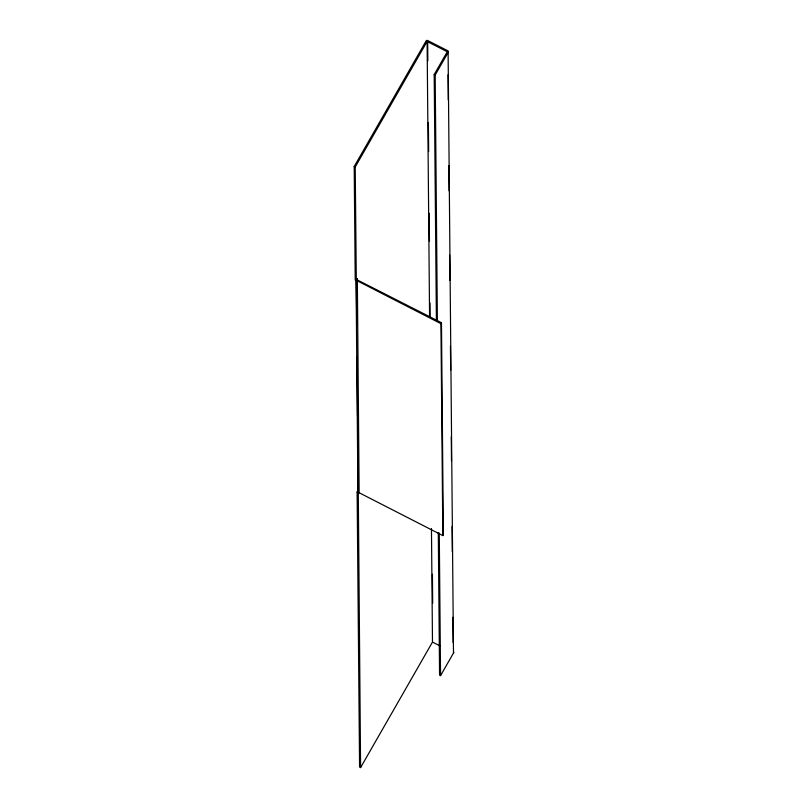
<?xml version="1.0" encoding="UTF-8"?>
<svg xmlns="http://www.w3.org/2000/svg" width="808" height="808" viewBox="0 0 808 808"><rect width="100%" height="100%" fill="white"/><g stroke="black" fill="none" stroke-linecap="round" stroke-linejoin="round"><path stroke-width="1.21" d="M357.813 445.986L358.207 490.133A2.293 2.161 -0.5 0 0 358.277 492.294L442.824 535.593L443.37 534.644L441.471 322.715L357.782 280.184A1.141 1.081 -0.5 0 1 357.328 278.72L356.237 280.629L355.227 280.113L354.207 166.499L426.099 40.966A1.141 1.081 -0.5 0 1 427.654 40.531L447.814 50.773A1.141 1.081 -0.5 0 1 448.107 52.47L453.48 653.056L440.552 675.639L439.572 675.145L438.3 532.563M356.732 324.887L355.217 167.004L427.109 41.481L447.279 51.732L434.199 74.548L436.401 320.594M437.381 321.089L435.179 75.043L448.107 52.47M442.824 535.593L440.926 323.665L441.471 322.715M431.462 528.513L432.482 642.067L360.59 767.6L359.58 767.085L357.116 492.042L358.207 490.133M360.59 767.6L358.277 492.294M434.199 74.548L435.179 75.043M354.207 166.499L355.217 167.004M440.926 323.665L356.379 280.366A2.293 2.161 -0.5 0 1 356.045 279.295M357.116 492.042L358.126 492.557M432.482 642.067L440.32 646.057M448.036 74.75L448.258 99.98M448.844 165.6L449.066 190.829M449.642 255.177L449.874 280.416M450.46 346.026L450.672 370.003M451.268 436.875L451.49 460.843M452.076 526.452L452.298 551.692M452.884 617.302L453.106 642.532M439.269 533.058L440.552 675.639M427.664 41.794L427.836 60.721M428.392 122.543L428.644 151.561M429.2 213.393L429.452 241.148M429.997 302.97L430.129 316.847M432.421 574.246L432.684 603.273M427.109 41.481L429.573 316.544M357.328 278.72L359.136 493.062M357.015 356.419L357.54 415.706M356.055 280.558L357.934 491.224M453.743 652.005A1.141 1.081 -0.5 0 1 453.48 653.056"/></g></svg>
